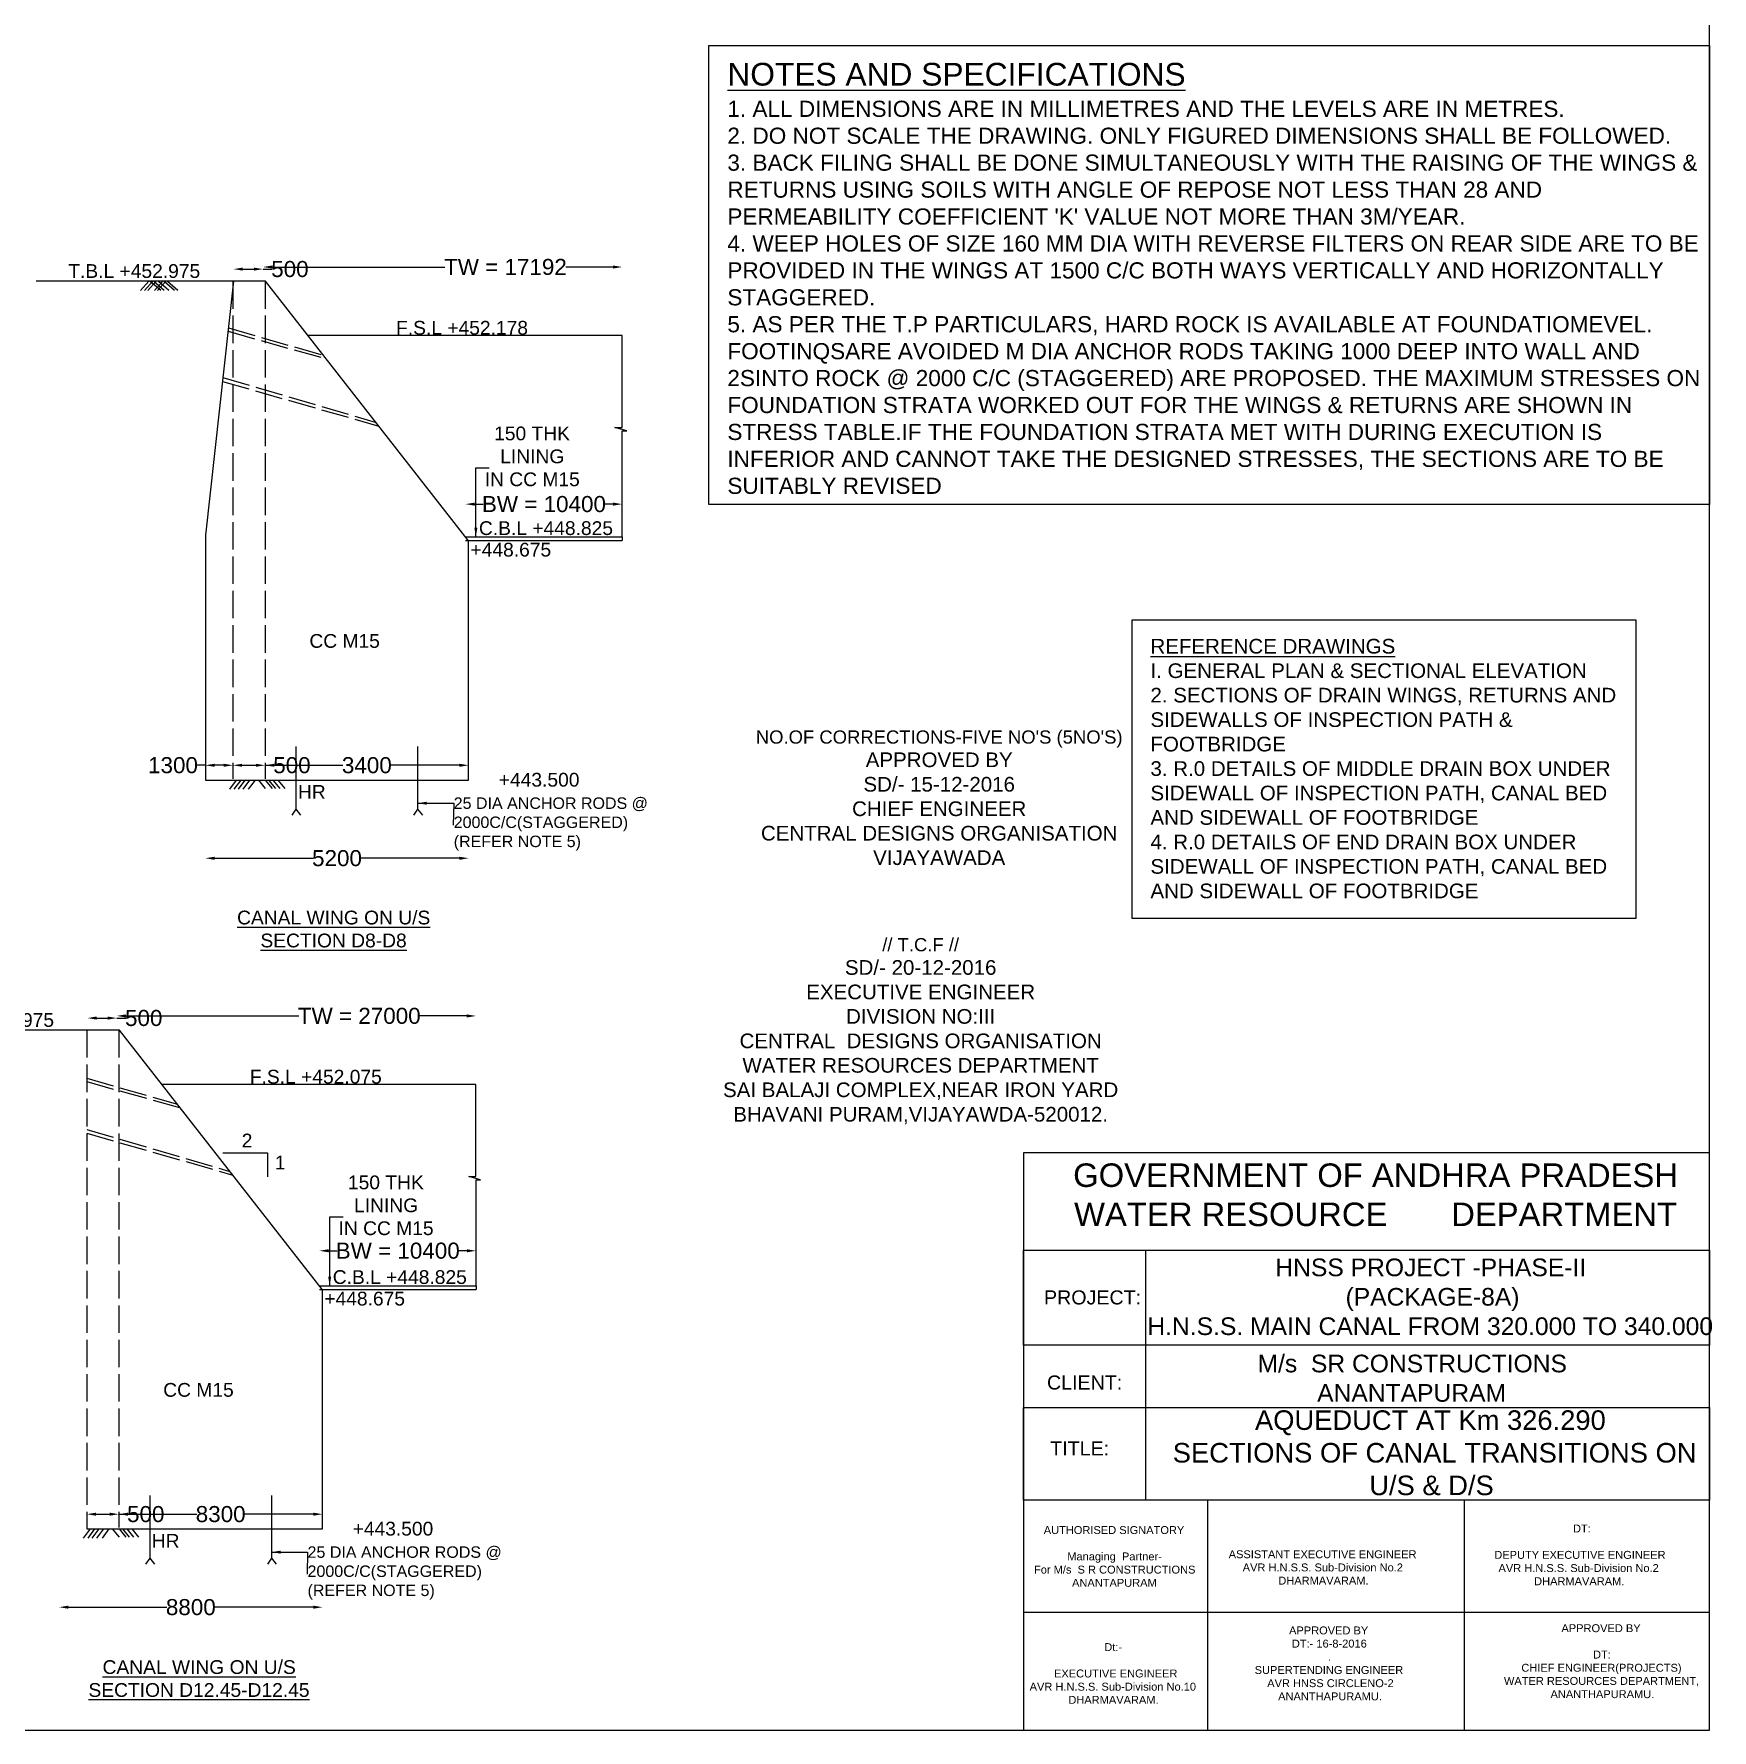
# Model space of a CAD drawing. Header units: millimetres. Extents: x 5124 to 2235148, y 2311 to 45645139.
# Drawn here: x 2198549 to 2235148, y 45589287 to 45626267 of the extents above; entities that cross this region are included whole.
import ezdxf

# ---------------------------------------------------------------- set-up
doc = ezdxf.new("R2010")
doc.units = ezdxf.units.MM
doc.header["$MEASUREMENT"] = 0
doc.linetypes.add('ACAD_ISO02W100', pattern=[15, 12, -3])
for name, color, linetype in [('DIMENSION', 7, 'Continuous'), ('DRAWING', 7, 'Continuous'), ('TEXT', 7, 'Continuous')]:
    doc.layers.add(name, color=color, linetype=linetype)
doc.styles.get("Standard").update_dxf_attribs({"font": 'arial.ttf', "height": 350})
doc.dimstyles.get("Standard").update_dxf_attribs({"dimtxt": 225, "dimasz": 200, "dimexe": 0.18, "dimexo": 0.0625, "dimgap": 0.09, "dimtad": 0, "dimdec": 0, "dimzin": 0, "dimdsep": 46, "dimtxsty": 'Standard', "dimcen": 0.09, "dimse1": 1, "dimse2": 1, "dimadec": 0, "dimazin": 0, "dimtfac": 1, "dimtdec": 0, "dimtofl": 0, "dimtmove": 0, "dimatfit": 3, "dimfxl": 1, "dimtolj": 1, "dimtzin": 0, "dimarcsym": 0})

# ---------------------------------------------------------------- blocks, each defined once
blk = doc.blocks.new('*D138')
at = {"layer": 'Defpoints', "color": 0, "transparency": 16777216}
for p in [(2202903, 45620876), (2203546, 45621139), (2203546, 45620876)]:
    blk.add_point(p, dxfattribs=at)
at = {"layer": 'DIMENSION', "color": 0, "lineweight": -2, "transparency": 16777216}
for p, q in [((2203103, 45621139), (2203346, 45621139)), ((2203546, 45621139), (2203746, 45621139))]:
    blk.add_line(p, q, dxfattribs=at)
at = {"layer": 'DIMENSION', "color": 0, "transparency": 16777216}
for points in [[(2203103, 45621172), (2203103, 45621106), (2202903, 45621139)], [(2203346, 45621172), (2203346, 45621106), (2203546, 45621139)]]:
    blk.add_solid(points, dxfattribs=at)
at = {"layer": 'DIMENSION', "color": 0, "transparency": 16777216, "insert": (2204132, 45621139), "char_height": 350, "attachment_point": 5}
blk.add_mtext('\\A1;500', dxfattribs=at)
blk = doc.blocks.new('*D139')
at = {"layer": 'Defpoints', "color": 0, "transparency": 16777216}
for p in [(2211378, 45621185), (2203546, 45620876), (2211378, 45619689)]:
    blk.add_point(p, dxfattribs=at)
at = {"layer": 'DIMENSION', "color": 0, "lineweight": -2, "transparency": 16777216}
for p, q in [((2203746, 45621185), (2207513, 45621185)), ((2211178, 45621185), (2210153, 45621185))]:
    blk.add_line(p, q, dxfattribs=at)
at = {"layer": 'DIMENSION', "color": 0, "transparency": 16777216}
for points in [[(2203746, 45621218), (2203746, 45621152), (2203546, 45621185)], [(2211178, 45621218), (2211178, 45621152), (2211378, 45621185)]]:
    blk.add_solid(points, dxfattribs=at)
at = {"layer": 'DIMENSION', "color": 0, "transparency": 16777216, "insert": (2208833, 45621185), "char_height": 350, "attachment_point": 5}
blk.add_mtext('\\A1;TW = 17192', dxfattribs=at)
blk = doc.blocks.new('*D140')
at = {"layer": 'Defpoints', "color": 0, "transparency": 16777216}
for p in [(2211380, 45616015), (2207964, 45615766), (2211380, 45615792)]:
    blk.add_point(p, dxfattribs=at)
at = {"layer": 'DIMENSION', "color": 0, "lineweight": -2, "transparency": 16777216}
for p, q in [((2208164, 45616015), (2208349, 45616015)), ((2211180, 45616015), (2210995, 45616015))]:
    blk.add_line(p, q, dxfattribs=at)
at = {"layer": 'DIMENSION', "color": 0, "transparency": 16777216}
for points in [[(2208164, 45616049), (2208164, 45615982), (2207964, 45616015)], [(2211180, 45616049), (2211180, 45615982), (2211380, 45616015)]]:
    blk.add_solid(points, dxfattribs=at)
at = {"layer": 'DIMENSION', "color": 0, "transparency": 16777216, "insert": (2209672, 45616015), "char_height": 350, "attachment_point": 5}
blk.add_mtext('\\A1;BW = 10400', dxfattribs=at)
blk = doc.blocks.new('*D141')
at = {"layer": 'Defpoints', "color": 0, "transparency": 16777216}
for p in [(2202288, 45610020), (2208030, 45610000), (2208030, 45608295)]:
    blk.add_point(p, dxfattribs=at)
at = {"layer": 'DRAWING', "color": 0, "lineweight": -2, "transparency": 16777216}
for p, q in [((2202488, 45608295), (2204637, 45608295)), ((2207830, 45608295), (2205681, 45608295))]:
    blk.add_line(p, q, dxfattribs=at)
at = {"layer": 'DRAWING', "color": 0, "transparency": 16777216}
for points in [[(2202488, 45608328), (2202488, 45608261), (2202288, 45608295)], [(2207830, 45608328), (2207830, 45608261), (2208030, 45608295)]]:
    blk.add_solid(points, dxfattribs=at)
at = {"layer": 'DRAWING', "color": 0, "transparency": 16777216, "insert": (2205159, 45608295), "char_height": 350, "attachment_point": 5}
blk.add_mtext('\\A1;5200', dxfattribs=at)
blk = doc.blocks.new('*D142')
at = {"layer": 'Defpoints', "color": 0, "transparency": 16777216}
for p in [(2202288, 45610322), (2202288, 45610322), (2202890, 45610322)]:
    blk.add_point(p, dxfattribs=at)
at = {"layer": 'DRAWING', "color": 0, "lineweight": -2, "transparency": 16777216}
for p, q in [((2202288, 45610322), (2202088, 45610322)), ((2202690, 45610322), (2202488, 45610322))]:
    blk.add_line(p, q, dxfattribs=at)
at = {"layer": 'DRAWING', "color": 0, "transparency": 16777216}
for points in [[(2202488, 45610355), (2202488, 45610289), (2202288, 45610322)], [(2202690, 45610355), (2202690, 45610289), (2202890, 45610322)]]:
    blk.add_solid(points, dxfattribs=at)
at = {"layer": 'DRAWING', "color": 0, "transparency": 16777216, "insert": (2201582, 45610322), "char_height": 350, "attachment_point": 5}
blk.add_mtext('\\A1;1300', dxfattribs=at)
blk = doc.blocks.new('*D143')
at = {"layer": 'Defpoints', "color": 0, "transparency": 16777216}
for p in [(2202890, 45610322), (2203590, 45610322), (2203590, 45610322)]:
    blk.add_point(p, dxfattribs=at)
at = {"layer": 'DRAWING', "color": 0, "lineweight": -2, "transparency": 16777216}
for p, q in [((2203090, 45610322), (2203390, 45610322)), ((2203590, 45610322), (2203790, 45610322))]:
    blk.add_line(p, q, dxfattribs=at)
at = {"layer": 'DRAWING', "color": 0, "transparency": 16777216}
for points in [[(2203090, 45610355), (2203090, 45610289), (2202890, 45610322)], [(2203390, 45610355), (2203390, 45610289), (2203590, 45610322)]]:
    blk.add_solid(points, dxfattribs=at)
at = {"layer": 'DRAWING', "color": 0, "transparency": 16777216, "insert": (2204176, 45610322), "char_height": 350, "attachment_point": 5}
blk.add_mtext('\\A1;500', dxfattribs=at)
blk = doc.blocks.new('*D144')
at = {"layer": 'Defpoints', "color": 0, "transparency": 16777216}
for p in [(2203590, 45610322), (2208030, 45610322), (2208030, 45610322)]:
    blk.add_point(p, dxfattribs=at)
at = {"layer": 'DRAWING', "color": 0, "lineweight": -2, "transparency": 16777216}
for p, q in [((2203790, 45610322), (2205288, 45610322)), ((2207830, 45610322), (2206332, 45610322))]:
    blk.add_line(p, q, dxfattribs=at)
at = {"layer": 'DRAWING', "color": 0, "transparency": 16777216}
for points in [[(2203790, 45610355), (2203790, 45610289), (2203590, 45610322)], [(2207830, 45610355), (2207830, 45610289), (2208030, 45610322)]]:
    blk.add_solid(points, dxfattribs=at)
at = {"layer": 'DRAWING', "color": 0, "transparency": 16777216, "insert": (2205810, 45610322), "char_height": 350, "attachment_point": 5}
blk.add_mtext('\\A1;3400', dxfattribs=at)
blk = doc.blocks.new('*D145')
at = {"layer": 'Defpoints', "color": 0, "transparency": 16777216}
for p in [(2199716, 45604547), (2200358, 45604810), (2200358, 45604547)]:
    blk.add_point(p, dxfattribs=at)
at = {"layer": 'DIMENSION', "color": 0, "lineweight": -2, "transparency": 16777216}
for p, q in [((2199916, 45604810), (2200158, 45604810)), ((2200358, 45604810), (2200558, 45604810))]:
    blk.add_line(p, q, dxfattribs=at)
at = {"layer": 'DIMENSION', "color": 0, "transparency": 16777216}
for points in [[(2199916, 45604844), (2199916, 45604777), (2199716, 45604810)], [(2200158, 45604844), (2200158, 45604777), (2200358, 45604810)]]:
    blk.add_solid(points, dxfattribs=at)
at = {"layer": 'DIMENSION', "color": 0, "transparency": 16777216, "insert": (2200944, 45604810), "char_height": 350, "attachment_point": 5}
blk.add_mtext('\\A1;500', dxfattribs=at)
blk = doc.blocks.new('*D147')
at = {"layer": 'Defpoints', "color": 0, "transparency": 16777216}
for p in [(2200358, 45604547), (2208190, 45604857), (2208190, 45603360)]:
    blk.add_point(p, dxfattribs=at)
at = {"layer": 'DIMENSION', "color": 0, "lineweight": -2, "transparency": 16777216}
for p, q in [((2200558, 45604857), (2204324, 45604857)), ((2207990, 45604857), (2206966, 45604857))]:
    blk.add_line(p, q, dxfattribs=at)
at = {"layer": 'DIMENSION', "color": 0, "transparency": 16777216}
for points in [[(2200558, 45604890), (2200558, 45604823), (2200358, 45604857)], [(2207990, 45604890), (2207990, 45604823), (2208190, 45604857)]]:
    blk.add_solid(points, dxfattribs=at)
at = {"layer": 'DIMENSION', "color": 0, "transparency": 16777216, "insert": (2205645, 45604857), "char_height": 350, "attachment_point": 5}
blk.add_mtext('\\A1;TW = 27000', dxfattribs=at)
blk = doc.blocks.new('*D148')
at = {"layer": 'Defpoints', "color": 0, "transparency": 16777216}
for p in [(2208192, 45599737), (2204776, 45599437), (2208192, 45599514)]:
    blk.add_point(p, dxfattribs=at)
at = {"layer": 'DIMENSION', "color": 0, "lineweight": -2, "transparency": 16777216}
for p, q in [((2204976, 45599737), (2205161, 45599737)), ((2207992, 45599737), (2207807, 45599737))]:
    blk.add_line(p, q, dxfattribs=at)
at = {"layer": 'DIMENSION', "color": 0, "transparency": 16777216}
for points in [[(2204976, 45599770), (2204976, 45599703), (2204776, 45599737)], [(2207992, 45599770), (2207992, 45599703), (2208192, 45599737)]]:
    blk.add_solid(points, dxfattribs=at)
at = {"layer": 'DIMENSION', "color": 0, "transparency": 16777216, "insert": (2206484, 45599737), "char_height": 350, "attachment_point": 5}
blk.add_mtext('\\A1;BW = 10400', dxfattribs=at)
blk = doc.blocks.new('*D149')
at = {"layer": 'Defpoints', "color": 0, "transparency": 16777216}
for p in [(2199100, 45593691), (2204842, 45593671), (2204842, 45591966)]:
    blk.add_point(p, dxfattribs=at)
at = {"layer": 'DRAWING', "color": 0, "lineweight": -2, "transparency": 16777216}
for p, q in [((2199300, 45591966), (2201449, 45591966)), ((2204642, 45591966), (2202493, 45591966))]:
    blk.add_line(p, q, dxfattribs=at)
at = {"layer": 'DRAWING', "color": 0, "transparency": 16777216}
for points in [[(2199300, 45592000), (2199300, 45591933), (2199100, 45591966)], [(2204642, 45592000), (2204642, 45591933), (2204842, 45591966)]]:
    blk.add_solid(points, dxfattribs=at)
at = {"layer": 'DRAWING', "color": 0, "transparency": 16777216, "insert": (2201971, 45591966), "char_height": 350, "attachment_point": 5}
blk.add_mtext('\\A1;8800', dxfattribs=at)
blk = doc.blocks.new('*D150')
at = {"layer": 'Defpoints', "color": 0, "transparency": 16777216}
for p in [(2199702, 45593994), (2200402, 45593994), (2200402, 45593994)]:
    blk.add_point(p, dxfattribs=at)
at = {"layer": 'DRAWING', "color": 0, "lineweight": -2, "transparency": 16777216}
for p, q in [((2199902, 45593994), (2200202, 45593994)), ((2200402, 45593994), (2200602, 45593994))]:
    blk.add_line(p, q, dxfattribs=at)
at = {"layer": 'DRAWING', "color": 0, "transparency": 16777216}
for points in [[(2199902, 45594027), (2199902, 45593960), (2199702, 45593994)], [(2200202, 45594027), (2200202, 45593960), (2200402, 45593994)]]:
    blk.add_solid(points, dxfattribs=at)
at = {"layer": 'DRAWING', "color": 0, "transparency": 16777216, "insert": (2200988, 45593994), "char_height": 350, "attachment_point": 5}
blk.add_mtext('\\A1;500', dxfattribs=at)
blk = doc.blocks.new('*D146')
at = {"layer": 'Defpoints', "color": 0, "transparency": 16777216}
for p in [(2200402, 45593994), (2204842, 45593994), (2204842, 45593994)]:
    blk.add_point(p, dxfattribs=at)
at = {"layer": 'DRAWING', "color": 0, "lineweight": -2, "transparency": 16777216}
for p, q in [((2200602, 45593994), (2202100, 45593994)), ((2204642, 45593994), (2203144, 45593994))]:
    blk.add_line(p, q, dxfattribs=at)
at = {"layer": 'DRAWING', "color": 0, "transparency": 16777216}
for points in [[(2200602, 45594027), (2200602, 45593960), (2200402, 45593994)], [(2204642, 45594027), (2204642, 45593960), (2204842, 45593994)]]:
    blk.add_solid(points, dxfattribs=at)
at = {"layer": 'DRAWING', "color": 0, "transparency": 16777216, "insert": (2202622, 45593994), "char_height": 350, "attachment_point": 5}
blk.add_mtext('\\A1;8300', dxfattribs=at)

msp = doc.modelspace()

# ---------------------------------------------------------------- linework, layer by layer
at = {"layer": 'DIMENSION'}
for points in [[(2201052.2, 45620875.7), (2200873.1, 45620676.3)], [(2201140.7, 45620875.7), (2200961.6, 45620676.3)], [(2201213.7, 45620875.7), (2201034.6, 45620676.3)], [(2201087.9, 45620875.7), (2201313.6, 45620678.8)], [(2201167.4, 45620875.7), (2201393.2, 45620678.8)], [(2201359.7, 45620875.7), (2201180.6, 45620676.3)], [(2201426.6, 45620875.7), (2201247.5, 45620676.3)], [(2201268.2, 45620875.7), (2201494, 45620678.8)], [(2201388.9, 45620875.7), (2201614.7, 45620678.8)], [(2201461.3, 45620875.7), (2201687.1, 45620678.8)]]:
    msp.add_lwpolyline(points, dxfattribs=at)
at = {"layer": 'DRAWING'}
for points in [[(2235094.1, 45645138.5), (2156426.7, 45645138.5), (2156426.7, 45589286.9), (2235094.1, 45589286.9)], [(2235094.1, 45616004.7), (2213265.1, 45616004.7), (2213265.1, 45626012.6), (2235094.1, 45626012.6)], [(2222498.1, 45613495.5), (2233483.3, 45613495.5), (2233483.3, 45606984.3), (2222498.1, 45606984.3)]]:
    msp.add_lwpolyline(points, close=True, dxfattribs=at)
for points in [[(2202287.6, 45609999.6), (2208029.6, 45609999.6), (2208029.6, 45615215.4), (2203603.1, 45620875.7), (2202903.5, 45620875.7), (2198599, 45620875.7)], [(2202903.5, 45620875.7), (2202287.6, 45615341.7), (2202287.6, 45609999.6)], [(2211380.3, 45615299.9), (2211380.3, 45617614.1), (2211478.6, 45617614.1), (2211218.9, 45617684), (2211377.7, 45617684), (2211377.7, 45619688.7), (2204531.4, 45619688.7)], [(2207963.5, 45615299.9), (2211380.3, 45615299.9), (2211380.3, 45615221.8)], [(2207963.5, 45615221.8), (2211380.3, 45615221.8)], [(2204261.8, 45610733.2), (2204261.8, 45609363.2)], [(2206917.1, 45610733.2), (2206917.1, 45609363.2)], [(2202963.4, 45609999.6), (2202814, 45609802.5)], [(2203060.8, 45609999.6), (2202911.3, 45609802.5)], [(2203151.7, 45609999.6), (2203002.2, 45609802.5)], [(2203252.4, 45609999.6), (2203102.9, 45609802.5)], [(2203372.5, 45609999.6), (2203223.1, 45609802.5)], [(2203446.9, 45609999.6), (2203594.7, 45609818.2)], [(2203594.7, 45609999.6), (2203742.5, 45609818.2)], [(2203667.5, 45609999.6), (2203815.3, 45609818.2)], [(2203763, 45609999.6), (2203910.9, 45609818.2)], [(2203869.9, 45609999.6), (2204017.8, 45609818.2)], [(2204261.8, 45609363.2), (2204173.6, 45609231.7)], [(2204261.8, 45609363.2), (2204364.9, 45609231.7)], [(2206917.1, 45609363.2), (2206829, 45609231.7)], [(2206917.1, 45609363.2), (2207020.3, 45609231.7)], [(2199702.5, 45593671.2), (2204841.8, 45593671.2), (2204841.8, 45598887), (2200415.4, 45604547.3), (2199715.7, 45604547.3), (2195411.3, 45604547.3)], [(2208192.5, 45598971.5), (2208192.5, 45601285.7), (2208290.9, 45601285.7), (2208031.1, 45601355.6), (2208190, 45601355.6), (2208190, 45603360.3), (2201343.6, 45603360.3)], [(2202667, 45601869.5), (2203646, 45601869.5), (2203646, 45601347.4)], [(2204775.7, 45598971.5), (2208192.5, 45598971.5), (2208192.5, 45598893.4)], [(2204775.7, 45598893.4), (2208192.5, 45598893.4)], [(2201074, 45594404.8), (2201074, 45593034.8)], [(2203729.4, 45594404.8), (2203729.4, 45593034.8)], [(2199775.7, 45593671.2), (2199626.2, 45593474)], [(2199873, 45593671.2), (2199723.5, 45593474)], [(2199963.9, 45593671.2), (2199814.5, 45593474)], [(2200064.6, 45593671.2), (2199915.1, 45593474)], [(2200184.8, 45593671.2), (2200035.3, 45593474)], [(2200259.1, 45593671.2), (2200406.9, 45593489.8)], [(2200406.9, 45593671.2), (2200554.8, 45593489.8)], [(2200479.7, 45593671.2), (2200627.6, 45593489.8)], [(2200575.2, 45593671.2), (2200723.1, 45593489.8)], [(2200682.2, 45593671.2), (2200830, 45593489.8)], [(2201074, 45593034.8), (2200985.8, 45592903.3)], [(2201074, 45593034.8), (2201177.1, 45592903.3)], [(2203729.4, 45593034.8), (2203641.2, 45592903.3)], [(2203729.4, 45593034.8), (2203832.5, 45592903.3)]]:
    msp.add_lwpolyline(points, dxfattribs=at)
at = {"layer": 'DRAWING', "linetype": 'ACAD_ISO02W100', "ltscale": 50}
for points in [[(2202890.2, 45620875.7), (2202890.2, 45610029)], [(2203589.9, 45620875.7), (2203589.9, 45610029)], [(2202782.1, 45619785), (2204928.5, 45619180.9)], [(2202790, 45619855.6), (2204865.6, 45619261.3)], [(2202660.4, 45618691.7), (2206073.2, 45617717.1)], [(2202669.7, 45618774.9), (2206011.4, 45617796.1)], [(2199702.5, 45604547.3), (2199702.5, 45593671.2)], [(2200402.1, 45604547.3), (2200402.1, 45593700.6)], [(2199702.5, 45603498.4), (2201677.8, 45602932.9)], [(2199702.5, 45603426.2), (2201740.7, 45602852.5)], [(2199702.5, 45602381.9), (2202823.7, 45601467.7)], [(2199702.5, 45602297.6), (2202885.5, 45601388.6)]]:
    msp.add_lwpolyline(points, dxfattribs=at)
at = {"layer": 'TEXT'}
for points in [[(2235094.1, 45601871.7), (2220131.4, 45601871.7), (2220131.4, 45589286.9), (2235094.1, 45589286.9)], [(2220131.4, 45599751.7), (2235094.1, 45599751.7), (2235094.1, 45597677.1), (2220131.4, 45597677.1)], [(2220131.4, 45596322.4), (2235094.1, 45596322.4), (2235094.1, 45594297.8), (2220131.4, 45594297.8)]]:
    msp.add_lwpolyline(points, close=True, dxfattribs=at)
for points in [[(2222788.4, 45599751.7), (2222788.4, 45594297.8)], [(2224145.1, 45594297.8), (2224145.1, 45589286.9)], [(2229738.7, 45594297.8), (2229738.7, 45589286.9)], [(2220131.4, 45591859.8), (2235094.1, 45591859.8)]]:
    msp.add_lwpolyline(points, dxfattribs=at)

# ---------------------------------------------------------------- texts
at = {"layer": 'DRAWING', "char_height": 300, "attachment_point": 1}
for s, insert, width in [('\\pi11.937;C.B.L +448.825', (2208242.3, 45615642), 2910.503), ('\\pi18.28;HR', (2204289.3, 45609891.3), 603), ('\\pi11.937;C.B.L +448.825', (2205054.5, 45599313.6), 2910.503), ('\\pi18.28;HR', (2201101.5, 45593562.9), 603)]:
    msp.add_mtext(s, dxfattribs=dict(at, insert=insert, width=width))
at = {"layer": 'TEXT', "attachment_point": 1}
for s, insert, char_height, width in [("{\\H1.4062x;\\LNOTES AND SPECIFICATIONS  \\P}1. ALL DIMENSIONS ARE IN MILLIMETRES AND THE LEVELS ARE IN METRES. \\P2. DO NOT SCALE THE DRAWING. ONLY FIGURED DIMENSIONS SHALL BE FOLLOWED.\\P3. BACK FILING SHALL BE DONE SIMULTANEOUSLY WITH THE RAISING OF THE WINGS & RETURNS USING SOILS WITH ANGLE OF REPOSE NOT LESS THAN 28 AND PERMEABILITY COEFFICIENT 'K' VALUE NOT MORE THAN 3M/YEAR. \\P4. WEEP HOLES OF SIZE 160 MM DIA WITH REVERSE FILTERS ON REAR SIDE ARE TO BE PROVIDED IN THE WINGS AT 1500 C/C BOTH WAYS VERTICALLY AND HORIZONTALLY STAGGERED. \\P5. AS PER THE T.P PARTICULARS, HARD ROCK IS AVAILABLE AT FOUNDATIOMEVEL. FOOTINQSARE AVOIDED M DIA ANCHOR RODS TAKING 1000 DEEP INTO WALL AND 2SINTO ROCK @ 2000 C/C (STAGGERED) ARE PROPOSED. THE MAXIMUM STRESSES ON FOUNDATION STRATA WORKED OUT FOR THE WINGS & RETURNS ARE SHOWN IN STRESS TABLE.IF THE FOUNDATION STRATA MET WITH DURING EXECUTION IS INFERIOR AND CANNOT TAKE THE DESIGNED STRESSES, THE SECTIONS ARE TO BE SUITABLY REVISED ", (2213672.3, 45625636.1), 352.1814, 21291.819), ('\\pi409.66;T.B.L +452.975', (2198888.8, 45621247.3), 300, 3670.343), ('\\pi422.76;F.S.L +452.178', (2206024.1, 45620010.4), 300, 3670.343), ('\\pi225.68;150 THK \\P\\pi359.21;LINING \\P\\pi21.043;IN CC M15', (2208360, 45617707), 300, 2058.798), ('\\pi525.58; +448.675', (2207428.2, 45615172.8), 300, 2910.503), ('\\pi11.937;CC M15', (2204545.3, 45613182.5), 300, 1523.259), ('{\\LREFERENCE DRAWINGS  \\P}I. GENERAL PLAN & SECTIONAL ELEVATION \\P2. SECTIONS OF DRAIN WINGS, RETURNS AND SIDEWALLS OF INSPECTION PATH & FOOTBRIDGE \\P3. R.0 DETAILS OF MIDDLE DRAIN BOX UNDER SIDEWALL OF INSPECTION PATH, CANAL BED AND SIDEWALL OF FOOTBRIDGE \\P4. R.0 DETAILS OF END DRAIN BOX UNDER SIDEWALL OF INSPECTION PATH, CANAL BED AND SIDEWALL OF FOOTBRIDGE ', (2222899.2, 45613077.6), 320.0065, 10511.385), ('\\pi1.5; +443.500', (2208569.5, 45610156.8), 300, 1859.071), ('25 DIA ANCHOR RODS @ 2000C/C(STAGGERED)\\P(REFER NOTE 5)', (2207704.5, 45609620.9), 250, 5223.46), ('\\pi11.937;{\\LCANAL WING ON U/S \\P\\pi521.38;SECTION D8-D8}', (2202967.9, 45607152), 300, 4195.838), ('\\pi409.66;T.B.L +452.975', (2195701.1, 45604918.8), 300, 3670.343), ('\\pi421.94;F.S.L +452.075', (2202836.3, 45603681.9), 300, 3670.343), ('\\pi7.6392;2', (2203072.8, 45602290.3), 300, 213.982), ('\\pi51.739;1', (2203749.4, 45601809.4), 300, 213.982), ('\\pi225.68;150 THK \\P\\pi359.21;LINING \\P\\pi21.043;IN CC M15', (2205172.3, 45601378.5), 300, 2058.798), ('\\pi3425.1;HNSS PROJECT -PHASE-II\\P\\pi4807.6; (PACKAGE-8A)\\P\\pi634.56;H.N.S.S. MAIN CANAL FROM 320.000 TO 340.000', (2222197.2, 45599567.4), 384.787, 13538.721), ('\\pi525.58; +448.675', (2204240.4, 45598844.4), 300, 2910.503), ('PROJECT:', (2220578, 45598873.2), 306.51, 2859.875), ('\\pi1569;M/s  SR CONSTRUCTIONS \\P\\pi2869.2;ANANTAPURAM', (2223665, 45597471.4), 384.787, 9819.319), ('\\pi11.937;CC M15', (2201357.6, 45596854.1), 300, 1523.259), ('CLIENT:', (2220642.9, 45597018.1), 306.51, 2859.875), ('\\pi2810.7;AQUEDUCT AT Km 326.290\\P\\pi851.2; SECTIONS OF CANAL TRANSITIONS ON                       \\P\\pi5303.1;U/S & D/S ', (2222367.9, 45596257.9), 426.641, 13244.103), ('TITLE:', (2220713.5, 45595581.6), 306.51, 1662.103), ('\\pi1.5; +443.500', (2205381.7, 45593828.4), 300, 1859.071), ('\\pi2796.7;AUTHORISED SIGNATORY\\P\\pi4328.7;\\P\\pi3310.1;Managing  Partner-\\P\\pi2584.5;For M/s  S R CONSTRUCTIONS\\P\\pi3414.1;ANANTAPURAM', (2217775.2, 45593734.3), 172.483, 8657.457), ('\\pi4078.2;  DT:\\P\\pi4328.7;\\P\\pi2429; DEPUTY EXECUTIVE ENGINEER\\P\\pi2587.5;AVR H.N.S.S. Sub-Division No.2\\P\\pi3364.5;DHARMAVARAM.', (2227901.8, 45593768.1), 172.483, 8657.457), ('25 DIA ANCHOR RODS @ 2000C/C(STAGGERED)\\P(REFER NOTE 5)', (2204516.8, 45593292.5), 250, 5223.46), ('\\pi4328.7;\\P\\P\\pi2281.7;ASSISTANT EXECUTIVE ENGINEER\\P\\pi2587.5;AVR H.N.S.S. Sub-Division No.2\\P\\pi3364.5;DHARMAVARAM.', (2222323.5, 45593781.6), 172.483, 8657.457), ('\\pi3466;APPROVED BY\\P\\pi4328.7;\\P\\pi4154.5;DT:   \\P\\pi2592;CHIEF ENGINEER(PROJECTS)                \\P\\pi2212.3;WATER RESOURCES DEPARTMENT,\\P\\pi0;^I^I^I^I       ANANTHAPURAMU.', (2228396.3, 45591594.4), 172.483, 8657.457), ('\\pi3466;APPROVED BY\\P\\pi3526.6;DT:- 16-8-2016\\P\\pi4316.7;.  \\P\\pi2715.7;SUPERTENDING ENGINEER                \\P\\pi2922.5; AVR HNSS CIRCLENO-2\\P\\pi0;^I^I^I^I       ANANTHAPURAMU.', (2222456.2, 45591545.7), 172.483, 8657.457), ('\\pi704.64;{\\LCANAL WING ON U/S \\P\\pi397.58;SECTION D12.45-D12.45}', (2199341.2, 45590810.7), 300, 5581.253), ('\\pi4147.7;Dt:- \\P\\pi4328.7;\\P\\pi2917.7;  EXECUTIVE ENGINEER\\P\\pi2519.9;AVR H.N.S.S. Sub-Division No.10\\P\\pi3364.5;DHARMAVARAM.', (2217744.6, 45591182.1), 172.483, 8657.457)]:
    msp.add_mtext(s, dxfattribs=dict(at, insert=insert, char_height=char_height, width=width))
at = {"layer": 'TEXT', "color": 7, "attachment_point": 5}
for s, insert, char_height, width in [("{\\H0.52262x;NO.OF CORRECTIONS-FIVE NO'S (5NO'S)}\\P{\\H0.58069x;APPROVED BY \\PSD/- 15-12-2016\\PCHIEF ENGINEER\\PCENTRAL DESIGNS ORGANISATION\\PVIJAYAWADA}", (2218292.1, 45609612.4), 551.08, 7990.685), ('{\\H0.52262x;// T.C.F //\\H1.1111x; \\PSD/- 20-12-2016\\PEXECUTIVE ENGINEER\\PDIVISION NO:III\\PCENTRAL  DESIGNS ORGANISATION\\PWATER RESOURCES DEPARTMENT \\PSAI BALAJI COMPLEX,NEAR IRON YARD\\PBHAVANI PURAM,VIJAYAWDA-520012.}', (2217887.7, 45604523.8), 551.08, 18859.34), ('GOVERNMENT OF ANDHRA PRADESH\\PWATER RESOURCE       DEPARTMENT', (2227809, 45600954.9), 511.969, 14600.719)]:
    msp.add_mtext(s, dxfattribs=dict(at, insert=insert, char_height=char_height, width=width))

# ---------------------------------------------------------------- dimensions: what is measured, and where the dimension line sits
at = {"layer": 'DIMENSION'}
for base, p1, p2, text, picture, middle in [((2211377.7, 45621185), (2203545.9, 45620875.7), (2211377.7, 45619688.7), 'TW = 17192', '*D139', (2208833, 45621185)), ((2208190, 45604856.6), (2200358.1, 45604547.3), (2208190, 45603360.3), 'TW = 27000', '*D147', (2205645.2, 45604856.6))]:
    dim = msp.add_linear_dim(base=base, p1=p1, p2=p2, text=text, dimstyle='Standard', dxfattribs=at)
    dim.commit()
    dim.dimension.update_dxf_attribs({"geometry": picture, "text_midpoint": middle, "dimtype": 160})
for base, p1, p2, text, picture, middle in [((2203545.9, 45621138.9), (2202903.5, 45620875.7), (2203545.9, 45620875.7), '500', '*D138', (2204132, 45621138.9)), ((2211380.3, 45616015.3), (2207963.5, 45615765.7), (2211380.3, 45615792.5), 'BW = 10400', '*D140', (2209671.9, 45616015.3)), ((2200358.1, 45604810.5), (2199715.7, 45604547.3), (2200358.1, 45604547.3), '500', '*D145', (2200944.2, 45604810.5)), ((2208192.5, 45599736.8), (2204775.7, 45599437.3), (2208192.5, 45599513.9), 'BW = 10400', '*D148', (2206484.1, 45599736.8))]:
    dim = msp.add_linear_dim(base=base, p1=p1, p2=p2, text=text, dimstyle='Standard', dxfattribs=at)
    dim.commit()
    dim.dimension.update_dxf_attribs({"geometry": picture, "text_midpoint": middle})
at = {"layer": 'DRAWING'}
for base, p1, p2, text, picture, middle in [((2202287.6, 45610322), (2202890.2, 45610322), (2202287.6, 45610322), '1300', '*D142', (2201582, 45610322)), ((2203589.9, 45610322), (2202890.2, 45610322), (2203589.9, 45610322), '500', '*D143', (2204176, 45610322)), ((2208029.6, 45610322), (2203589.9, 45610322), (2208029.6, 45610322), '3400', '*D144', (2205809.8, 45610322)), ((2208029.6, 45608294.7), (2202287.6, 45610019.8), (2208029.6, 45609999.6), '5200', '*D141', (2205158.6, 45608294.7)), ((2200402.1, 45593993.6), (2199702.5, 45593993.6), (2200402.1, 45593993.6), '500', '*D150', (2200988.3, 45593993.6)), ((2204841.8, 45593993.6), (2200402.1, 45593993.6), (2204841.8, 45593993.6), '8300', '*D146', (2202622, 45593993.6)), ((2204841.8, 45591966.2), (2199099.9, 45593691.3), (2204841.8, 45593671.2), '8800', '*D149', (2201970.9, 45591966.2))]:
    dim = msp.add_linear_dim(base=base, p1=p1, p2=p2, text=text, dimstyle='Standard', dxfattribs=at)
    dim.commit()
    dim.dimension.update_dxf_attribs({"geometry": picture, "text_midpoint": middle})

# ---------------------------------------------------------------- leaders
at = {"layer": 'DIMENSION'}
for points in [[(2208187.1, 45615299.9), (2208187.1, 45616804), (2208480.2, 45616804)], [(2204999.3, 45598971.5), (2204999.3, 45600475.6), (2205292.5, 45600475.6)]]:
    msp.add_leader(points, dimstyle='Standard', override={"dimgap": 0.09, "dimtad": 0}, dxfattribs=at)
at = {"layer": 'DRAWING'}
for points in [[(2206917.1, 45609494.4), (2207704.5, 45609494.4), (2207694.9, 45609013.6)], [(2203729.4, 45593166), (2204516.8, 45593166), (2204507.1, 45592685.2)]]:
    msp.add_leader(points, dimstyle='Standard', override={"dimgap": 0.09, "dimtad": 0}, dxfattribs=at)

doc.saveas('drawing.dxf')
